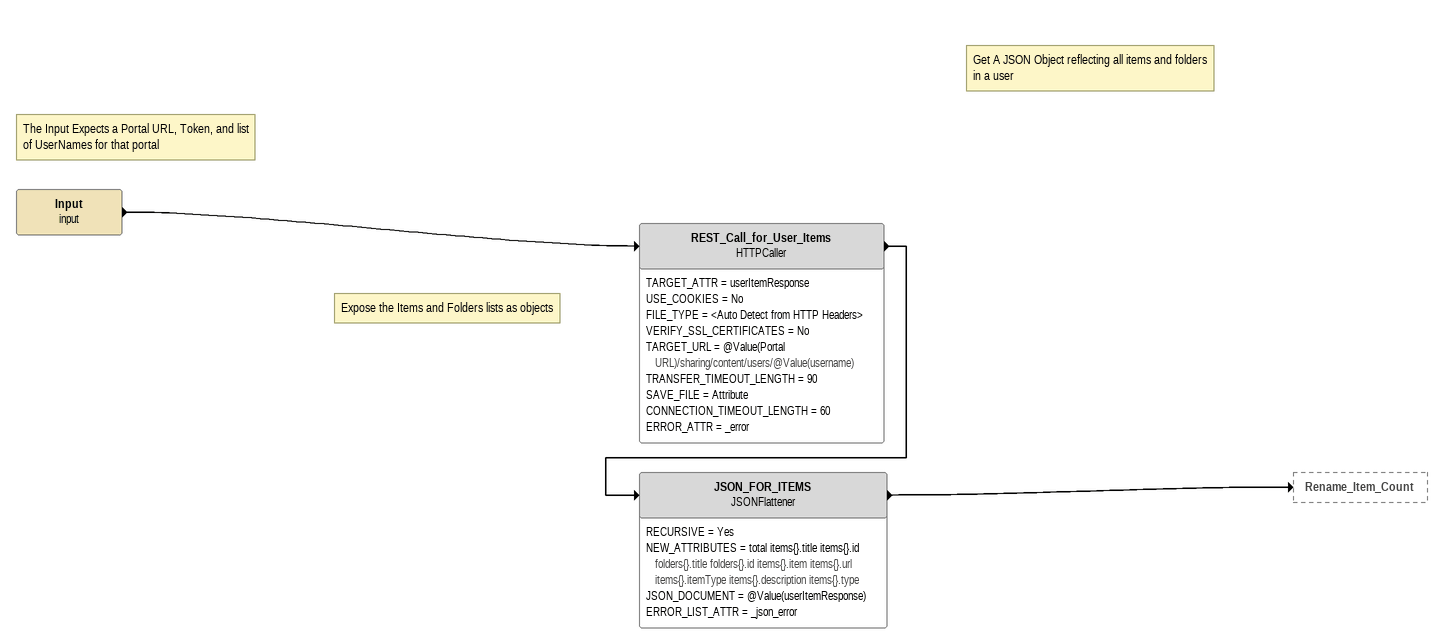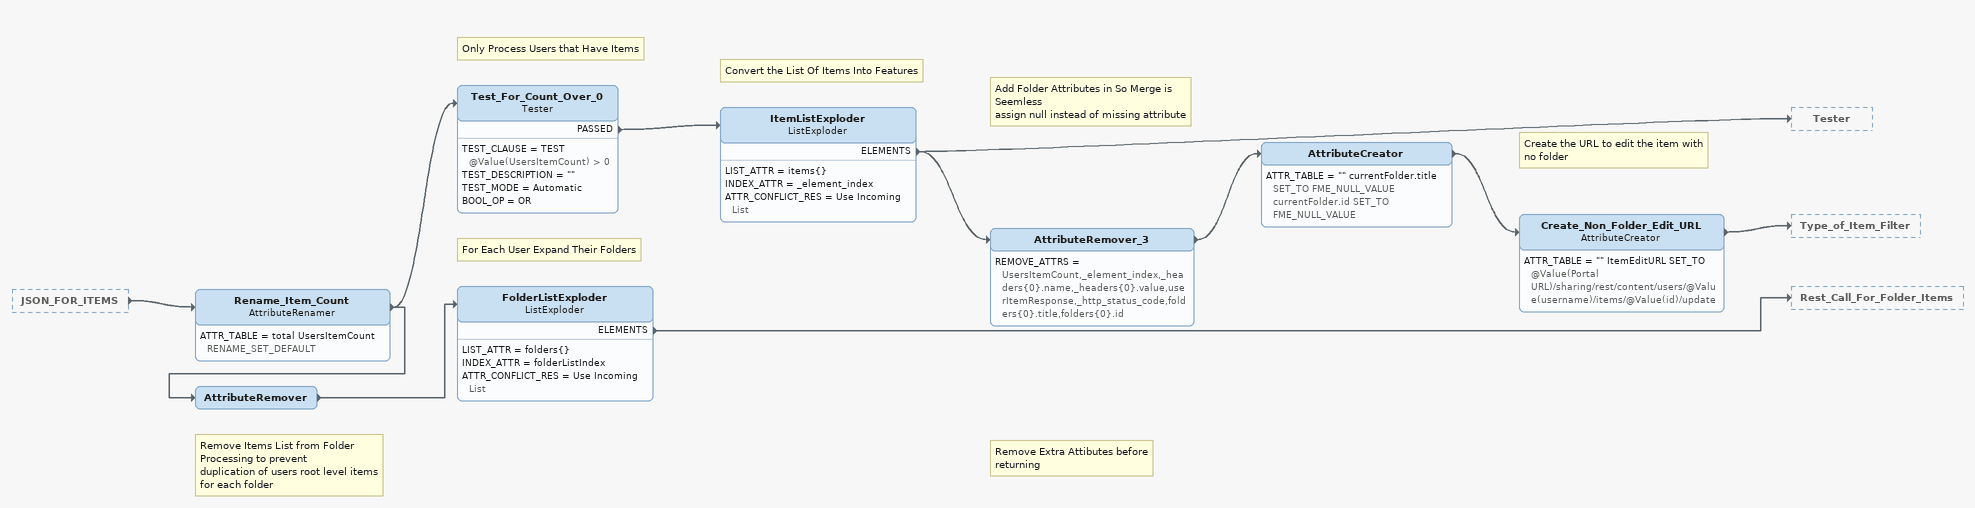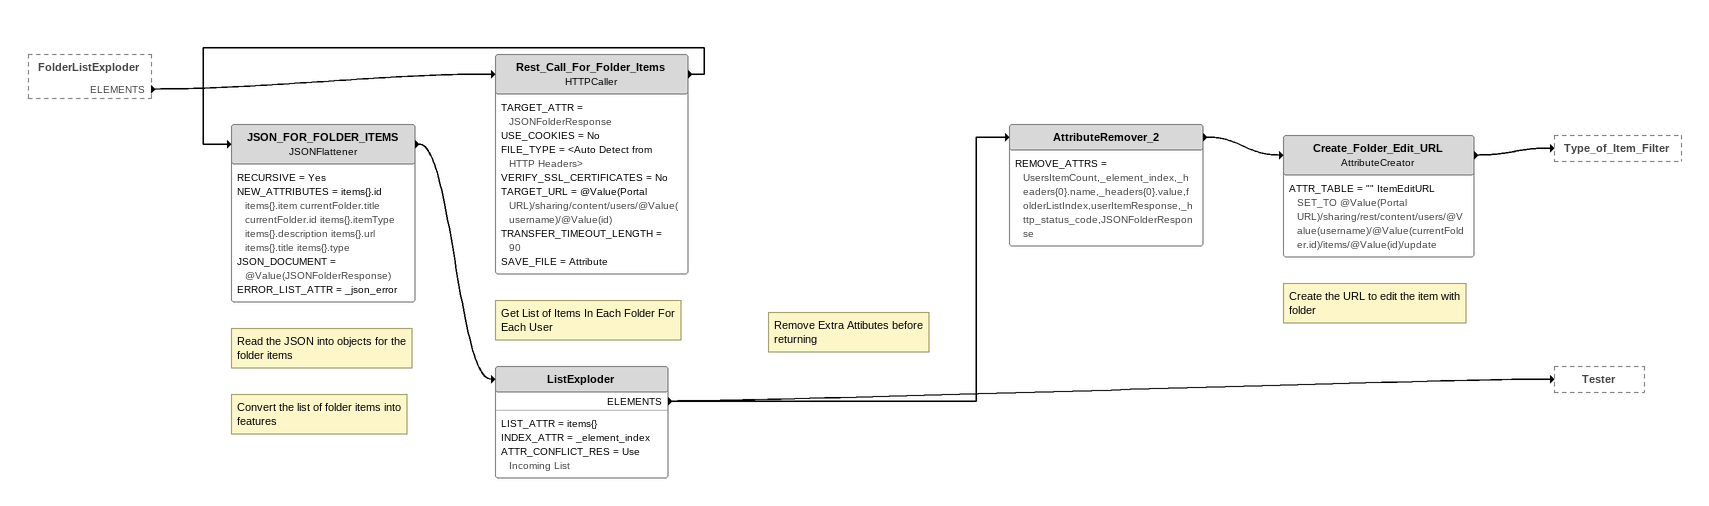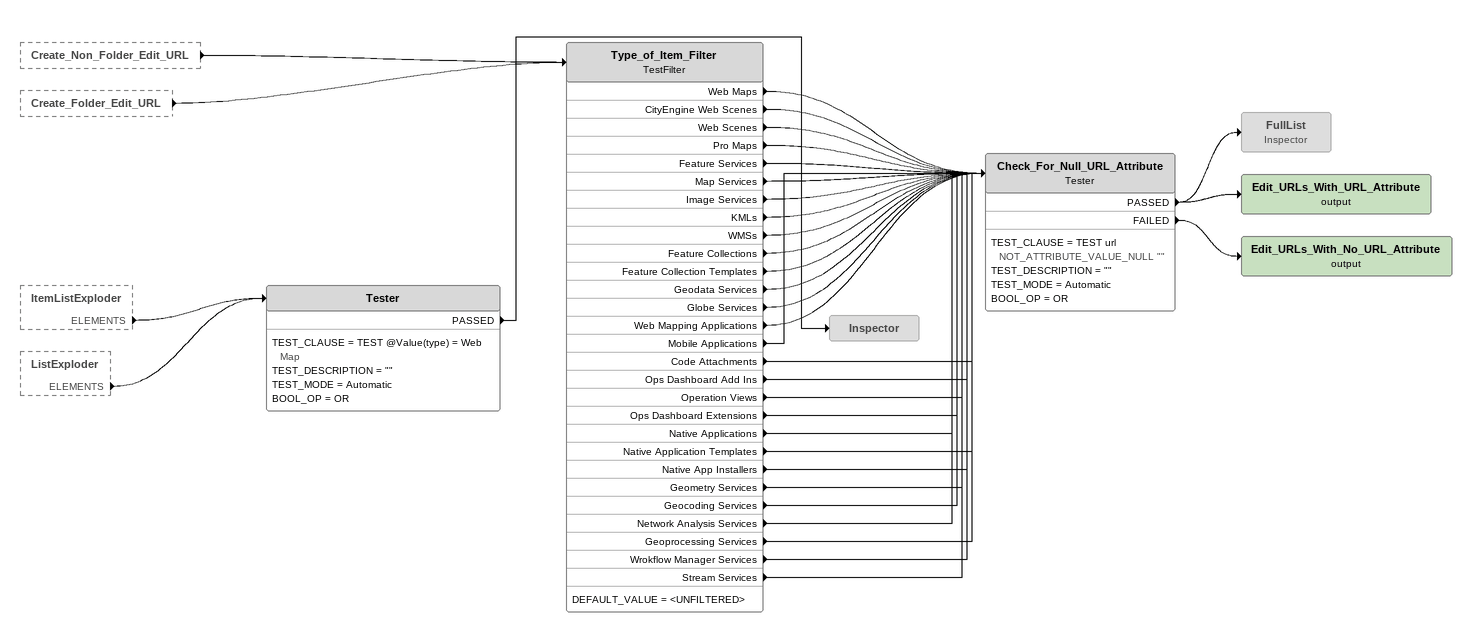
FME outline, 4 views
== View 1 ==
Note: The Input Expects a Portal URL, Token, and list of UserNames for that portal
Input (input)
    -> REST_Call_for_User_Items
Note: Get A JSON Object reflecting all items and folders in a user
REST_Call_for_User_Items: HTTPCaller
    TARGET_ATTR = userItemResponse
    USE_COOKIES = No
    FILE_TYPE = <Auto Detect from HTTP Headers>
    VERIFY_SSL_CERTIFICATES = No
    TARGET_URL = @Value(Portal URL)/sharing/content/users/@Value(username)
    TRANSFER_TIMEOUT_LENGTH = 90
    SAVE_FILE = Attribute
    CONNECTION_TIMEOUT_LENGTH = 60
    ERROR_ATTR = _error
    -> JSON_FOR_ITEMS
Note: Expose the Items and Folders lists as objects
JSON_FOR_ITEMS: JSONFlattener
    RECURSIVE = Yes
    NEW_ATTRIBUTES = total items{}.title items{}.id folders{}.title folders{}.id items{}.item items{}.url items{}.itemType items{}.description items{}.type
    JSON_DOCUMENT = @Value(userItemResponse)
    ERROR_LIST_ATTR = _json_error
    -> Rename_Item_Count

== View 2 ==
JSON_FOR_ITEMS [outside]
    -> Rename_Item_Count
Rename_Item_Count: AttributeRenamer
    ATTR_TABLE = total UsersItemCount RENAME_SET_DEFAULT
    -> Test_For_Count_Over_0
    -> AttributeRemover
Note: Only Process Users that Have Items
Test_For_Count_Over_0: Tester
    TEST_CLAUSE = TEST @Value(UsersItemCount) > 0
    TEST_DESCRIPTION = ""
    TEST_MODE = Automatic
    BOOL_OP = OR
    PASSED -> ItemListExploder
Note: Convert the List Of Items Into Features
ItemListExploder: ListExploder
    LIST_ATTR = items{}
    INDEX_ATTR = _element_index
    ATTR_CONFLICT_RES = Use Incoming List
    ELEMENTS -> AttributeRemover_3
    ELEMENTS -> Tester
Note: Remove Extra Attibutes before returning
AttributeRemover_3
    REMOVE_ATTRS = UsersItemCount,_element_index,_headers{0}.name,_headers{0}.value,userItemResponse,_http_status_code,folders{0}.title,folders{0}.id
    -> AttributeCreator
Note: Add Folder Attributes in So Merge is Seemless / assign null instead of missing attribute
AttributeCreator
    ATTR_TABLE = "" currentFolder.title SET_TO FME_NULL_VALUE  currentFolder.id SET_TO FME_NULL_VALUE
    -> Create_Non_Folder_Edit_URL
Note: Create the URL to edit the item with no folder
Create_Non_Folder_Edit_URL: AttributeCreator
    ATTR_TABLE = "" ItemEditURL SET_TO @Value(Portal URL)/sharing/rest/content/users/@Value(username)/items/@Value(id)/update
    -> Type_of_Item_Filter
Note: Remove Items List from Folder Processing to prevent / duplication of users root level items for each folder
AttributeRemover
    -> FolderListExploder
Note: For Each User Expand Their Folders
FolderListExploder: ListExploder
    LIST_ATTR = folders{}
    INDEX_ATTR = folderListIndex
    ATTR_CONFLICT_RES = Use Incoming List
    ELEMENTS -> Rest_Call_For_Folder_Items

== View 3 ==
FolderListExploder [outside]
    ELEMENTS -> Rest_Call_For_Folder_Items
Note: Get List of Items In Each Folder For Each User
Rest_Call_For_Folder_Items: HTTPCaller
    TARGET_ATTR = JSONFolderResponse
    USE_COOKIES = No
    FILE_TYPE = <Auto Detect from HTTP Headers>
    VERIFY_SSL_CERTIFICATES = No
    TARGET_URL = @Value(Portal URL)/sharing/content/users/@Value(username)/@Value(id)
    TRANSFER_TIMEOUT_LENGTH = 90
    SAVE_FILE = Attribute
    -> JSON_FOR_FOLDER_ITEMS
Note: Read the JSON into objects for the folder items
JSON_FOR_FOLDER_ITEMS: JSONFlattener
    RECURSIVE = Yes
    NEW_ATTRIBUTES = items{}.id items{}.item currentFolder.title currentFolder.id items{}.itemType items{}.description items{}.url items{}.title items{}.type
    JSON_DOCUMENT = @Value(JSONFolderResponse)
    ERROR_LIST_ATTR = _json_error
    -> ListExploder
Note: Convert the list of folder items into features
ListExploder
    LIST_ATTR = items{}
    INDEX_ATTR = _element_index
    ATTR_CONFLICT_RES = Use Incoming List
    ELEMENTS -> AttributeRemover_2
    ELEMENTS -> Tester
Note: Remove Extra Attibutes before returning
AttributeRemover_2
    REMOVE_ATTRS = UsersItemCount,_element_index,_headers{0}.name,_headers{0}.value,folderListIndex,userItemResponse,_http_status_code,JSONFolderResponse
    -> Create_Folder_Edit_URL
Note: Create the URL to edit the item with folder
Create_Folder_Edit_URL: AttributeCreator
    ATTR_TABLE = "" ItemEditURL SET_TO @Value(Portal URL)/sharing/rest/content/users/@Value(username)/@Value(currentFolder.id)/items/@Value(id)/update
    -> Type_of_Item_Filter

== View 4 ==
Create_Non_Folder_Edit_URL [outside]
    -> Type_of_Item_Filter
Create_Folder_Edit_URL [outside]
    -> Type_of_Item_Filter
ItemListExploder [outside]
    ELEMENTS -> Tester
ListExploder [outside]
    ELEMENTS -> Tester
Type_of_Item_Filter: TestFilter
    DEFAULT_VALUE = <UNFILTERED>
    Web Maps -> Check_For_Null_URL_Attribute
    CityEngine Web Scenes -> Check_For_Null_URL_Attribute
    Web Scenes -> Check_For_Null_URL_Attribute
    Pro Maps -> Check_For_Null_URL_Attribute
    Feature Services -> Check_For_Null_URL_Attribute
    Map Services -> Check_For_Null_URL_Attribute
    Image Services -> Check_For_Null_URL_Attribute
    KMLs -> Check_For_Null_URL_Attribute
    WMSs -> Check_For_Null_URL_Attribute
    Feature Collections -> Check_For_Null_URL_Attribute
    Feature Collection Templates -> Check_For_Null_URL_Attribute
    Geodata Services -> Check_For_Null_URL_Attribute
    Globe Services -> Check_For_Null_URL_Attribute
    Web Mapping Applications -> Check_For_Null_URL_Attribute
    Mobile Applications -> Check_For_Null_URL_Attribute
    Code Attachments -> Check_For_Null_URL_Attribute
    Ops Dashboard Add Ins -> Check_For_Null_URL_Attribute
    Operation Views -> Check_For_Null_URL_Attribute
    Ops Dashboard Extensions -> Check_For_Null_URL_Attribute
    Native Applications -> Check_For_Null_URL_Attribute
    Native Application Templates -> Check_For_Null_URL_Attribute
    Native App Installers -> Check_For_Null_URL_Attribute
    Geometry Services -> Check_For_Null_URL_Attribute
    Geocoding Services -> Check_For_Null_URL_Attribute
    Network Analysis Services -> Check_For_Null_URL_Attribute
    Geoprocessing Services -> Check_For_Null_URL_Attribute
    Wrokflow Manager Services -> Check_For_Null_URL_Attribute
    Stream Services -> Check_For_Null_URL_Attribute
Check_For_Null_URL_Attribute: Tester
    TEST_CLAUSE = TEST url NOT_ATTRIBUTE_VALUE_NULL ""
    TEST_DESCRIPTION = ""
    TEST_MODE = Automatic
    BOOL_OP = OR
    PASSED -> FullList
    PASSED -> Edit_URLs_With_URL_Attribute (output)
    FAILED -> Edit_URLs_With_No_URL_Attribute (output)
FullList: Inspector [off]
Edit_URLs_With_URL_Attribute (output)
Edit_URLs_With_No_URL_Attribute (output)
Tester
    TEST_CLAUSE = TEST @Value(type) = Web Map
    TEST_DESCRIPTION = ""
    TEST_MODE = Automatic
    BOOL_OP = OR
    PASSED -> Inspector
Inspector [off]
